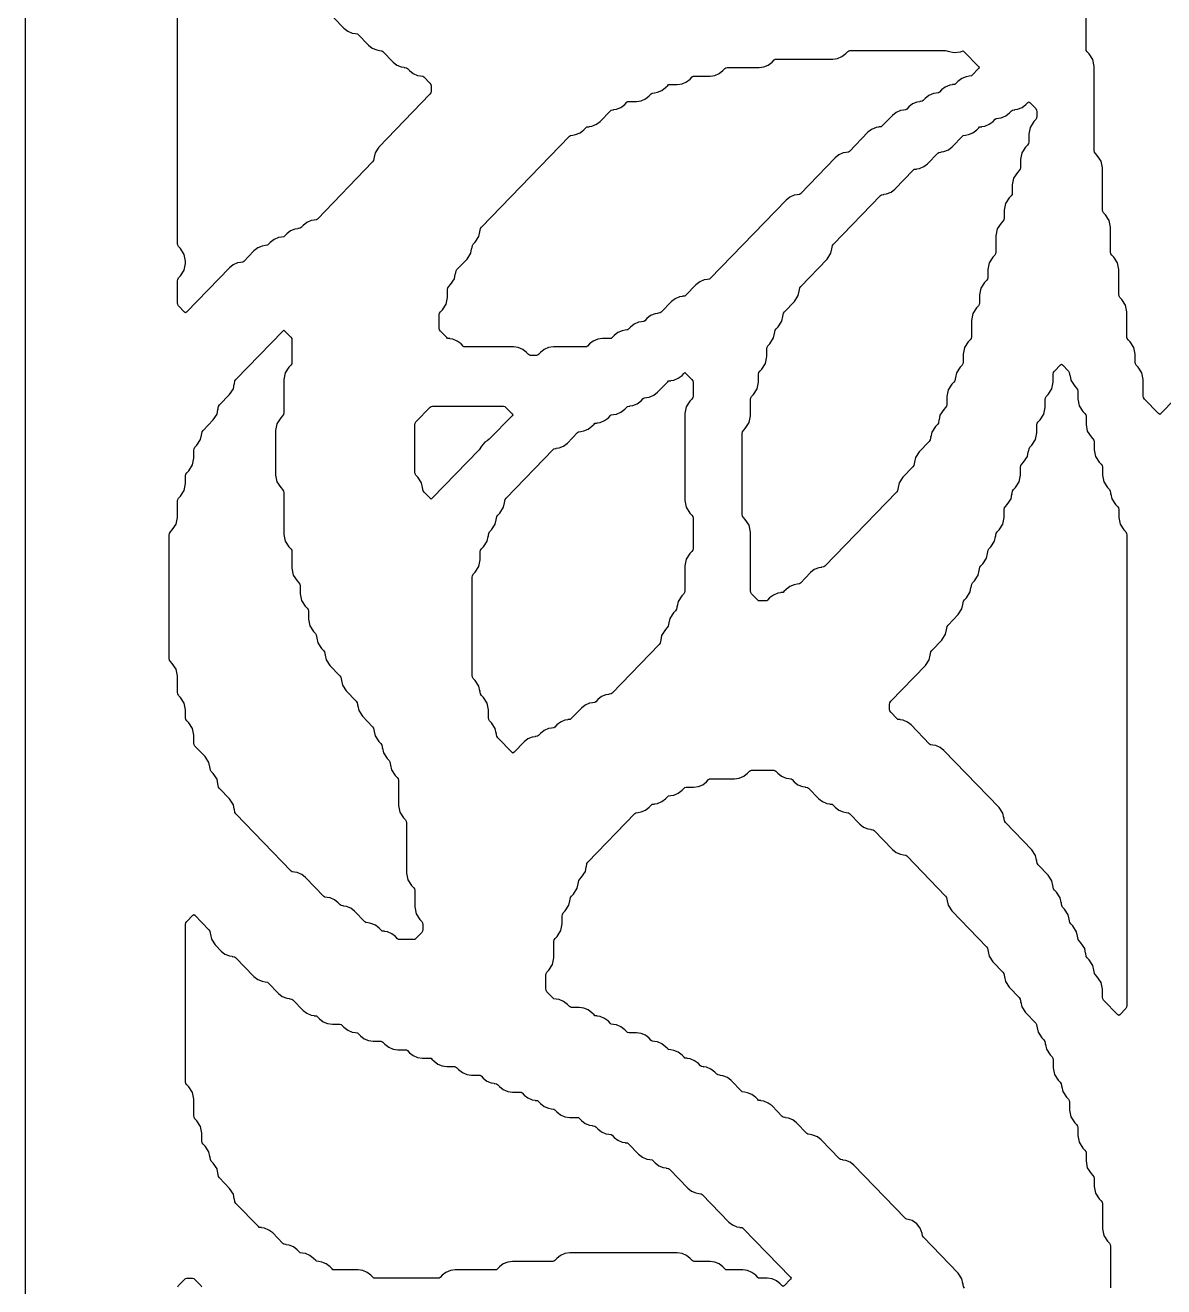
# Model space of a CAD drawing. Header units: millimetres. Extents: x 2 to 65, y 2 to 128.
# Drawn here: x 2 to 33.63, y 32.53 to 67.59 of the extents above; entities that cross this region are included whole.
import ezdxf

# ---------------------------------------------------------------- set-up
doc = ezdxf.new("R2010")
doc.units = ezdxf.units.MM
doc.layers.add('CUT', color=1, linetype='Continuous')

msp = doc.modelspace()

# ---------------------------------------------------------------- linework, layer by layer
at = {"layer": 'CUT'}
for points in [[(44.134, 2), (52.134, 2), (52.134, 5), (65.2679, 5), (65.2679, 125), (52.134, 125), (52.134, 128), (44.134, 128), (44.134, 125), (23.134, 125), (23.134, 128), (15.134, 128), (15.134, 125), (2, 125), (2, 5), (15.134, 5), (15.134, 2), (23.134, 2), (23.134, 5), (44.134, 5)], [(13.539, 59.083), (13.5142, 59.1212), (13.5055, 59.1658), (13.5055, 59.5401), (13.5142, 59.5847), (13.539, 59.6229), (13.5925, 59.6782), (13.6965, 59.8383), (13.733, 60.0257), (13.733, 60.2459), (13.7417, 60.2906), (13.7664, 60.3288), (13.8199, 60.3841), (13.924, 60.5442), (13.9484, 60.6698), (13.9512, 60.6692), (13.9691, 60.7612), (13.9939, 60.7993), (14.2748, 61.0899), (14.3788, 61.25), (14.4033, 61.3757), (14.4061, 61.3751), (14.424, 61.4671), (14.4488, 61.5052), (14.5022, 61.5605), (14.6063, 61.7206), (14.6307, 61.8463), (14.6335, 61.8457), (14.6514, 61.9377), (14.6762, 61.9758), (17.1213, 64.5053), (17.1464, 64.5252), (17.2112, 64.5339), (17.2109, 64.5363), (17.2921, 64.5472), (17.4148, 64.5993), (17.5194, 64.6819), (17.5762, 64.7406), (17.6013, 64.7604), (17.6661, 64.7692), (17.6658, 64.7716), (17.7469, 64.7825), (17.8697, 64.8345), (17.9743, 64.9172), (18.2585, 65.2112), (18.2836, 65.231), (18.3484, 65.2398), (18.3481, 65.2422), (18.4293, 65.2531), (18.552, 65.3051), (18.6566, 65.3878), (18.7134, 65.4465), (18.7385, 65.4663), (18.7701, 65.4706), (18.9794, 65.4706), (19.1116, 65.4884), (19.2343, 65.5404), (19.3389, 65.6231), (19.3957, 65.6818), (19.4208, 65.7016), (19.4856, 65.7103), (19.4853, 65.7127), (19.5665, 65.7237), (19.6892, 65.7757), (19.7938, 65.8584), (19.8506, 65.9171), (19.8757, 65.9369), (19.9073, 65.9412), (20.1166, 65.9412), (20.2488, 65.959), (20.3715, 66.011), (20.4761, 66.0937), (20.5329, 66.1524), (20.558, 66.1722), (20.5896, 66.1765), (21.0264, 66.1765), (21.1585, 66.1942), (21.2813, 66.2463), (21.3859, 66.329), (21.4427, 66.3877), (21.4677, 66.4075), (21.4994, 66.4118), (22.391, 66.4118), (22.5232, 66.4295), (22.6459, 66.4816), (22.7505, 66.5643), (22.8073, 66.623), (22.8324, 66.6428), (22.8641, 66.6471), (24.438, 66.6471), (24.5701, 66.6648), (24.6929, 66.7169), (24.7975, 66.7996), (24.8543, 66.8583), (24.8793, 66.8781), (24.911, 66.8824), (27.5733, 66.8824), (27.6056, 66.878), (27.6354, 66.8654), (27.8106, 66.8261), (27.9884, 66.8512), (28.0605, 66.8752), (28.0896, 66.8534), (28.4898, 66.4394), (28.5094, 66.4118), (28.4898, 66.3841), (28.3124, 66.2005), (28.2873, 66.1807), (28.2225, 66.172), (28.2228, 66.1696), (28.1416, 66.1587), (28.0189, 66.1066), (27.9143, 66.024), (27.8575, 65.9653), (27.8324, 65.9454), (27.7676, 65.9367), (27.7679, 65.9343), (27.6868, 65.9234), (27.564, 65.8713), (27.4594, 65.7887), (27.4026, 65.73), (27.3776, 65.7101), (27.3127, 65.7014), (27.313, 65.699), (27.2319, 65.6881), (27.1091, 65.636), (27.0045, 65.5534), (26.9478, 65.4947), (26.9227, 65.4748), (26.8578, 65.4661), (26.8581, 65.4637), (26.777, 65.4528), (26.6543, 65.4007), (26.5496, 65.3181), (26.4929, 65.2594), (26.4678, 65.2396), (26.4029, 65.2308), (26.4033, 65.2284), (26.3221, 65.2175), (26.1994, 65.1655), (26.0948, 65.0828), (25.8106, 64.7888), (25.7855, 64.769), (25.7206, 64.7602), (25.7209, 64.7578), (25.6398, 64.7469), (25.5171, 64.6949), (25.4124, 64.6122), (24.9008, 64.0829), (24.8757, 64.0631), (24.8109, 64.0544), (24.8112, 64.052), (24.73, 64.041), (24.6073, 63.989), (24.5027, 63.9063), (23.5362, 62.9064), (23.5111, 62.8866), (23.4462, 62.8779), (23.4465, 62.8755), (23.3654, 62.8646), (23.2427, 62.8125), (23.138, 62.7299), (21.0343, 60.5535), (21.0092, 60.5337), (20.9444, 60.5249), (20.9447, 60.5226), (20.8636, 60.5116), (20.7408, 60.4596), (20.6362, 60.3769), (20.352, 60.0829), (20.3269, 60.0631), (20.2621, 60.0544), (20.2624, 60.052), (20.1812, 60.041), (20.0585, 59.989), (19.9539, 59.9063), (19.6697, 59.6123), (19.6446, 59.5925), (19.5797, 59.5838), (19.5801, 59.5814), (19.4989, 59.5705), (19.3762, 59.5184), (19.2716, 59.4357), (19.2148, 59.377), (19.1897, 59.3572), (19.1249, 59.3485), (19.1252, 59.3461), (19.044, 59.3352), (18.9213, 59.2831), (18.8167, 59.2004), (18.7599, 59.1417), (18.7348, 59.1219), (18.67, 59.1132), (18.6703, 59.1108), (18.5892, 59.0999), (18.4664, 59.0478), (18.3618, 58.9651), (18.305, 58.9064), (18.28, 58.8866), (18.2483, 58.8824), (18.039, 58.8824), (17.9068, 58.8646), (17.7841, 58.8125), (17.6795, 58.7299), (17.6227, 58.6711), (17.5976, 58.6513), (17.566, 58.6471), (16.6743, 58.6471), (16.5422, 58.6293), (16.4195, 58.5772), (16.3148, 58.4946), (16.2581, 58.4358), (16.233, 58.416), (16.2013, 58.4118), (16.0408, 58.4118), (16.0092, 58.416), (15.9841, 58.4358), (15.9273, 58.4946), (15.8227, 58.5772), (15.7, 58.6293), (15.5678, 58.6471), (14.2213, 58.6471), (14.1897, 58.6513), (14.1646, 58.6711), (14.1078, 58.7299), (14.0032, 58.8125), (13.8804, 58.8646), (13.7993, 58.8755), (13.7996, 58.8779), (13.7348, 58.8866), (13.7097, 58.9064)], [(22.1817, 51.7889), (22.1569, 51.827), (22.1482, 51.8717), (22.1482, 53.5037), (22.1118, 53.6911), (22.0078, 53.8512), (21.9543, 53.9065), (21.9295, 53.9447), (21.9208, 53.9894), (21.9208, 56.2459), (21.9295, 56.2906), (21.9543, 56.3288), (22.0078, 56.3841), (22.1118, 56.5442), (22.1482, 56.7316), (22.1482, 57.1871), (22.1569, 57.2318), (22.1817, 57.2699), (22.2352, 57.3252), (22.3392, 57.4853), (22.3757, 57.6727), (22.3757, 57.893), (22.3844, 57.9377), (22.4092, 57.9758), (22.4626, 58.0311), (22.5667, 58.1912), (22.6031, 58.3786), (22.6031, 58.5989), (22.6118, 58.6435), (22.6366, 58.6817), (22.6901, 58.737), (22.7941, 58.8971), (22.8186, 59.0227), (22.8214, 59.0222), (22.8393, 59.1141), (22.8641, 59.1523), (22.9175, 59.2076), (23.0216, 59.3677), (23.046, 59.4933), (23.0488, 59.4928), (23.0667, 59.5847), (23.0915, 59.6229), (23.3724, 59.9135), (23.4764, 60.0736), (23.5009, 60.1992), (23.5037, 60.1987), (23.5216, 60.2906), (23.5464, 60.3288), (24.2822, 61.0899), (24.3862, 61.25), (24.4106, 61.3757), (24.4135, 61.3751), (24.4313, 61.4671), (24.4561, 61.5052), (25.764, 62.8583), (25.7891, 62.8781), (25.854, 62.8868), (25.8536, 62.8892), (25.9348, 62.9001), (26.0575, 62.9522), (26.1621, 63.0349), (26.6738, 63.5642), (26.6989, 63.584), (26.7637, 63.5927), (26.7634, 63.5951), (26.8445, 63.606), (26.9673, 63.6581), (27.0719, 63.7407), (27.3561, 64.0347), (27.3812, 64.0546), (27.446, 64.0633), (27.4457, 64.0657), (27.5269, 64.0766), (27.6496, 64.1287), (27.7542, 64.2113), (28.0384, 64.5053), (28.0635, 64.5252), (28.1284, 64.5339), (28.128, 64.5363), (28.2092, 64.5472), (28.3319, 64.5993), (28.4365, 64.6819), (28.4933, 64.7406), (28.5184, 64.7604), (28.5832, 64.7692), (28.5829, 64.7716), (28.6641, 64.7825), (28.7868, 64.8345), (28.8914, 64.9172), (28.9482, 64.9759), (28.9733, 64.9957), (29.0381, 65.0045), (29.0378, 65.0069), (29.1189, 65.0178), (29.2417, 65.0698), (29.3463, 65.1525), (29.4031, 65.2112), (29.4281, 65.231), (29.493, 65.2398), (29.4927, 65.2422), (29.5738, 65.2531), (29.6966, 65.3051), (29.8012, 65.3878), (29.8533, 65.4417), (29.8812, 65.4626), (29.9092, 65.4417), (30.0752, 65.2699), (30.1, 65.2318), (30.1087, 65.1871), (30.1087, 65.0482), (30.1, 65.0035), (30.0752, 64.9654), (30.0217, 64.9101), (29.9177, 64.75), (29.8812, 64.5626), (29.8812, 64.3423), (29.8725, 64.2976), (29.8477, 64.2595), (29.7943, 64.2042), (29.6902, 64.0441), (29.6538, 63.8567), (29.6538, 63.6364), (29.6451, 63.5917), (29.6203, 63.5536), (29.5668, 63.4983), (29.4628, 63.3382), (29.4263, 63.1508), (29.4263, 62.9305), (29.4176, 62.8859), (29.3929, 62.8477), (29.3394, 62.7924), (29.2353, 62.6323), (29.1989, 62.4449), (29.1989, 62.2246), (29.1902, 62.18), (29.1654, 62.1418), (29.1119, 62.0865), (29.0079, 61.9264), (28.9715, 61.739), (28.9715, 61.2835), (28.9628, 61.2388), (28.938, 61.2007), (28.8845, 61.1453), (28.7805, 60.9853), (28.744, 60.7978), (28.744, 60.5776), (28.7353, 60.5329), (28.7105, 60.4948), (28.6571, 60.4395), (28.553, 60.2794), (28.5166, 60.092), (28.5166, 59.8717), (28.5079, 59.827), (28.4831, 59.7889), (28.4296, 59.7336), (28.3256, 59.5735), (28.2891, 59.3861), (28.2891, 58.9305), (28.2804, 58.8859), (28.2556, 58.8477), (28.2022, 58.7924), (28.0981, 58.6323), (28.0617, 58.4449), (28.0617, 58.2246), (28.053, 58.18), (28.0282, 58.1418), (27.9747, 58.0865), (27.8707, 57.9264), (27.8463, 57.8008), (27.8434, 57.8013), (27.8256, 57.7094), (27.8008, 57.6712), (27.7473, 57.6159), (27.6433, 57.4558), (27.6068, 57.2684), (27.6068, 57.0482), (27.5981, 57.0035), (27.5733, 56.9654), (27.5199, 56.9101), (27.4158, 56.75), (27.3914, 56.6243), (27.3886, 56.6249), (27.3707, 56.5329), (27.3459, 56.4948), (27.2924, 56.4395), (27.1884, 56.2794), (27.1639, 56.1537), (27.1611, 56.1543), (27.1432, 56.0623), (27.1184, 56.0242), (26.8375, 55.7336), (26.7335, 55.5735), (26.7091, 55.4479), (26.7062, 55.4484), (26.6884, 55.3565), (26.6636, 55.3183), (26.3827, 55.0277), (26.2786, 54.8676), (26.2542, 54.742), (26.2514, 54.7425), (26.2335, 54.6506), (26.2087, 54.6124), (24.2185, 52.5535), (24.1934, 52.5337), (24.1285, 52.5249), (24.1289, 52.5226), (24.0477, 52.5116), (23.925, 52.4596), (23.8204, 52.3769), (23.5362, 52.0829), (23.5111, 52.0631), (23.4462, 52.0544), (23.4465, 52.052), (23.3654, 52.041), (23.2427, 51.989), (23.138, 51.9063), (23.0813, 51.8476), (23.0562, 51.8278), (22.9913, 51.8191), (22.9917, 51.8167), (22.9105, 51.8058), (22.7878, 51.7537), (22.6832, 51.671), (22.6264, 51.6123), (22.6013, 51.5925), (22.5696, 51.5882), (22.4092, 51.5882), (22.3775, 51.5925), (22.3524, 51.6123)], [(6.9184, 56.2906), (6.9432, 56.3288), (7.2241, 56.6194), (7.3282, 56.7794), (7.3526, 56.9051), (7.3554, 56.9045), (7.3733, 56.9965), (7.3981, 57.0346), (7.679, 57.3252), (7.7831, 57.4853), (7.8075, 57.611), (7.8103, 57.6104), (7.8282, 57.7024), (7.853, 57.7405), (9.1562, 59.0887), (9.1842, 59.1096), (9.2121, 59.0887), (9.3781, 58.917), (9.4029, 58.8788), (9.4116, 58.8342), (9.4116, 58.2246), (9.4029, 58.18), (9.3781, 58.1418), (9.3247, 58.0865), (9.2206, 57.9264), (9.1842, 57.739), (9.1842, 56.8129), (9.1755, 56.7682), (9.1507, 56.7301), (9.0972, 56.6748), (8.9932, 56.5147), (8.9567, 56.3273), (8.9567, 55.0845), (8.9932, 54.8971), (9.0972, 54.737), (9.1507, 54.6817), (9.1755, 54.6435), (9.1842, 54.5989), (9.1842, 53.4374), (9.2206, 53.25), (9.3247, 53.0899), (9.3781, 53.0346), (9.4029, 52.9965), (9.4116, 52.9518), (9.4116, 52.4963), (9.4481, 52.3089), (9.5521, 52.1488), (9.6056, 52.0935), (9.6304, 52.0553), (9.639, 52.0106), (9.639, 51.7904), (9.6755, 51.603), (9.7795, 51.4429), (9.833, 51.3876), (9.8578, 51.3494), (9.8665, 51.3048), (9.8665, 51.0845), (9.9029, 50.8971), (10.007, 50.737), (10.0604, 50.6817), (10.0852, 50.6435), (10.1031, 50.5516), (10.1059, 50.5521), (10.1304, 50.4265), (10.2344, 50.2664), (10.2879, 50.2111), (10.3127, 50.173), (10.3306, 50.081), (10.3334, 50.0816), (10.3578, 49.9559), (10.4619, 49.7958), (10.7428, 49.5052), (10.7676, 49.4671), (10.7854, 49.3751), (10.7883, 49.3757), (10.8127, 49.25), (10.9167, 49.0899), (11.1976, 48.7993), (11.2224, 48.7612), (11.2403, 48.6692), (11.2431, 48.6698), (11.2676, 48.5442), (11.3716, 48.3841), (11.6525, 48.0935), (11.6773, 48.0553), (11.6952, 47.9634), (11.698, 47.9639), (11.7225, 47.8383), (11.8265, 47.6782), (11.88, 47.6229), (11.9048, 47.5847), (11.9226, 47.4928), (11.9255, 47.4933), (11.9499, 47.3677), (12.0539, 47.2076), (12.1074, 47.1523), (12.1322, 47.1141), (12.1501, 47.0222), (12.1529, 47.0227), (12.1773, 46.8971), (12.2814, 46.737), (12.3348, 46.6817), (12.3596, 46.6435), (12.3683, 46.5989), (12.3683, 45.908), (12.4048, 45.7206), (12.5088, 45.5605), (12.5623, 45.5052), (12.5871, 45.4671), (12.5958, 45.4224), (12.5958, 44.0257), (12.6322, 43.8383), (12.7363, 43.6782), (12.7897, 43.6229), (12.8145, 43.5847), (12.8232, 43.5401), (12.8232, 43.0845), (12.8597, 42.8971), (12.9637, 42.737), (13.0172, 42.6817), (13.042, 42.6435), (13.0506, 42.5989), (13.0506, 42.4599), (13.042, 42.4153), (13.0172, 42.3771), (12.8465, 42.2005), (12.8214, 42.1807), (12.7897, 42.1765), (12.4018, 42.1765), (12.3701, 42.1807), (12.3451, 42.2005), (12.2883, 42.2593), (12.1837, 42.3419), (12.0609, 42.394), (11.9798, 42.4049), (11.9801, 42.4073), (11.9153, 42.416), (11.8902, 42.4358), (11.8334, 42.4946), (11.7288, 42.5772), (11.606, 42.6293), (11.5249, 42.6402), (11.5252, 42.6426), (11.4604, 42.6513), (11.4353, 42.6711), (11.1511, 42.9651), (11.0465, 43.0478), (10.9237, 43.0999), (10.8426, 43.1108), (10.8429, 43.1132), (10.7781, 43.1219), (10.753, 43.1417), (10.6962, 43.2004), (10.5916, 43.2831), (10.4688, 43.3352), (10.3877, 43.3461), (10.388, 43.3485), (10.3232, 43.3572), (10.2981, 43.377), (9.7864, 43.9063), (9.6818, 43.989), (9.5591, 44.041), (9.4779, 44.052), (9.4783, 44.0544), (9.4134, 44.0631), (9.3883, 44.0829), (7.853, 45.6712), (7.8282, 45.7094), (7.8103, 45.8013), (7.8075, 45.8008), (7.7831, 45.9264), (7.679, 46.0865), (7.3981, 46.3771), (7.3733, 46.4153), (7.3554, 46.5072), (7.3526, 46.5067), (7.3282, 46.6323), (7.2241, 46.7924), (7.1707, 46.8477), (7.1459, 46.8859), (7.128, 46.9778), (7.1252, 46.9773), (7.1007, 47.1029), (6.9967, 47.263), (6.7158, 47.5536), (6.691, 47.5917), (6.6823, 47.6364), (6.6823, 47.8567), (6.6459, 48.0441), (6.5418, 48.2042), (6.4884, 48.2595), (6.4636, 48.2976), (6.4549, 48.3423), (6.4549, 48.5626), (6.4184, 48.75), (6.3144, 48.9101), (6.2609, 48.9654), (6.2361, 49.0035), (6.2274, 49.0482), (6.2274, 49.5037), (6.191, 49.6911), (6.0869, 49.8512), (6.0335, 49.9065), (6.0087, 49.9447), (6, 49.9894), (6, 53.4224), (6.0087, 53.4671), (6.0335, 53.5052), (6.0869, 53.5605), (6.191, 53.7206), (6.2274, 53.908), (6.2274, 54.3636), (6.2361, 54.4083), (6.2609, 54.4464), (6.3144, 54.5017), (6.4184, 54.6618), (6.4549, 54.8492), (6.4549, 55.0695), (6.4636, 55.1141), (6.4884, 55.1523), (6.5418, 55.2076), (6.6459, 55.3677), (6.6823, 55.5551), (6.6823, 55.7754), (6.691, 55.82), (6.7158, 55.8582), (6.7693, 55.9135), (6.8733, 56.0736), (6.8977, 56.1992), (6.9006, 56.1987)], [(14.5022, 49.3806), (14.4488, 49.436), (14.424, 49.4741), (14.4153, 49.5188), (14.4153, 52.2459), (14.424, 52.2906), (14.4488, 52.3288), (14.5022, 52.3841), (14.6063, 52.5442), (14.6427, 52.7316), (14.6427, 52.9518), (14.6514, 52.9965), (14.6762, 53.0346), (14.7297, 53.0899), (14.8337, 53.25), (14.8581, 53.3757), (14.861, 53.3751), (14.8789, 53.4671), (14.9036, 53.5052), (14.9571, 53.5605), (15.0612, 53.7206), (15.0856, 53.8463), (15.0884, 53.8457), (15.1063, 53.9377), (15.1311, 53.9758), (15.1845, 54.0311), (15.2886, 54.1912), (15.313, 54.3168), (15.3158, 54.3163), (15.3337, 54.4083), (15.3585, 54.4464), (16.6664, 55.7995), (16.6915, 55.8193), (16.7564, 55.828), (16.756, 55.8304), (16.8372, 55.8413), (16.9599, 55.8934), (17.0645, 55.976), (17.3487, 56.27), (17.3738, 56.2899), (17.4387, 56.2986), (17.4383, 56.301), (17.5195, 56.3119), (17.6422, 56.364), (17.7469, 56.4466), (17.8036, 56.5053), (17.8287, 56.5252), (17.8936, 56.5339), (17.8932, 56.5363), (17.9744, 56.5472), (18.0971, 56.5993), (18.2017, 56.6819), (18.2585, 56.7406), (18.2836, 56.7604), (18.3484, 56.7692), (18.3481, 56.7716), (18.4293, 56.7825), (18.552, 56.8345), (18.6566, 56.9172), (18.7134, 56.9759), (18.7385, 56.9957), (18.8033, 57.0045), (18.803, 57.0069), (18.8841, 57.0178), (19.0069, 57.0698), (19.1115, 57.1525), (19.1683, 57.2112), (19.1933, 57.231), (19.2582, 57.2398), (19.2579, 57.2422), (19.339, 57.2531), (19.4618, 57.3051), (19.5664, 57.3878), (19.8506, 57.6818), (19.8757, 57.7016), (19.9405, 57.7103), (19.9402, 57.7127), (20.0213, 57.7237), (20.1441, 57.7757), (20.2487, 57.8584), (20.3008, 57.9123), (20.3287, 57.9332), (20.3567, 57.9123), (20.5227, 57.7405), (20.5475, 57.7024), (20.5562, 57.6577), (20.5562, 57.2835), (20.5475, 57.2388), (20.5227, 57.2007), (20.4692, 57.1453), (20.3652, 56.9853), (20.3287, 56.7978), (20.3287, 54.3786), (20.3652, 54.1912), (20.4692, 54.0311), (20.5227, 53.9758), (20.5475, 53.9377), (20.5562, 53.893), (20.5562, 53.0482), (20.5475, 53.0035), (20.5227, 52.9654), (20.4692, 52.9101), (20.3652, 52.75), (20.3287, 52.5626), (20.3287, 51.8717), (20.32, 51.827), (20.2952, 51.7889), (20.2418, 51.7336), (20.1377, 51.5735), (20.1133, 51.4479), (20.1105, 51.4484), (20.0926, 51.3565), (20.0678, 51.3183), (20.0143, 51.263), (19.9103, 51.1029), (19.8859, 50.9773), (19.883, 50.9778), (19.8652, 50.8859), (19.8404, 50.8477), (19.7869, 50.7924), (19.6829, 50.6323), (19.6584, 50.5067), (19.6556, 50.5072), (19.6377, 50.4153), (19.6129, 50.3771), (18.305, 49.0241), (18.28, 49.0043), (18.2151, 48.9955), (18.2154, 48.9931), (18.1343, 48.9822), (18.0115, 48.9302), (17.9069, 48.8475), (17.8502, 48.7888), (17.8251, 48.769), (17.7602, 48.7602), (17.7605, 48.7578), (17.6794, 48.7469), (17.5567, 48.6949), (17.452, 48.6122), (17.1678, 48.3182), (17.1428, 48.2984), (17.0779, 48.2897), (17.0782, 48.2873), (16.9971, 48.2763), (16.8743, 48.2243), (16.7697, 48.1416), (16.713, 48.0829), (16.6879, 48.0631), (16.623, 48.0544), (16.6233, 48.052), (16.5422, 48.041), (16.4195, 47.989), (16.3148, 47.9063), (16.2581, 47.8476), (16.233, 47.8278), (16.1681, 47.8191), (16.1685, 47.8167), (16.0873, 47.8058), (15.9646, 47.7537), (15.86, 47.671), (15.5804, 47.3818), (15.5525, 47.361), (15.5245, 47.3818), (15.1311, 47.7889), (15.1063, 47.827), (15.0884, 47.919), (15.0856, 47.9184), (15.0612, 48.0441), (14.9571, 48.2042), (14.9036, 48.2595), (14.8789, 48.2976), (14.8702, 48.3423), (14.8702, 48.5626), (14.8337, 48.75), (14.7297, 48.9101), (14.6762, 48.9654), (14.6514, 49.0035), (14.6335, 49.0955), (14.6307, 49.0949), (14.6063, 49.2206)], [(26.0482, 48.4948), (26.0234, 48.5329), (26.0147, 48.5776), (26.0147, 48.7165), (26.0234, 48.7612), (26.0482, 48.7993), (27.0114, 49.7958), (27.1155, 49.9559), (27.1399, 50.0816), (27.1427, 50.081), (27.1606, 50.173), (27.1854, 50.2111), (27.4663, 50.5017), (27.5704, 50.6618), (27.5948, 50.7874), (27.5976, 50.7869), (27.6155, 50.8788), (27.6403, 50.917), (27.9212, 51.2076), (28.0252, 51.3677), (28.0497, 51.4933), (28.0525, 51.4928), (28.0704, 51.5847), (28.0952, 51.6229), (28.1486, 51.6782), (28.2527, 51.8383), (28.2771, 51.9639), (28.2799, 51.9634), (28.2978, 52.0553), (28.3226, 52.0935), (28.3761, 52.1488), (28.4801, 52.3089), (28.5046, 52.4345), (28.5074, 52.4339), (28.5253, 52.5259), (28.5501, 52.564), (28.6035, 52.6194), (28.7076, 52.7794), (28.732, 52.9051), (28.7348, 52.9045), (28.7527, 52.9965), (28.7775, 53.0346), (28.831, 53.0899), (28.935, 53.25), (28.9594, 53.3757), (28.9623, 53.3751), (28.9801, 53.4671), (29.0049, 53.5052), (29.0584, 53.5605), (29.1624, 53.7206), (29.1989, 53.908), (29.1989, 54.1283), (29.2076, 54.173), (29.2324, 54.2111), (29.2858, 54.2664), (29.3899, 54.4265), (29.4143, 54.5521), (29.4171, 54.5516), (29.435, 54.6435), (29.4598, 54.6817), (29.5133, 54.737), (29.6173, 54.8971), (29.6538, 55.0845), (29.6538, 55.3048), (29.6625, 55.3494), (29.6873, 55.3876), (29.7407, 55.4429), (29.8448, 55.603), (29.8692, 55.7286), (29.872, 55.7281), (29.8899, 55.82), (29.9147, 55.8582), (29.9682, 55.9135), (30.0722, 56.0736), (30.1087, 56.261), (30.1087, 56.4812), (30.1173, 56.5259), (30.1421, 56.564), (30.1956, 56.6194), (30.2996, 56.7794), (30.3361, 56.9669), (30.3361, 57.1871), (30.3448, 57.2318), (30.3696, 57.2699), (30.423, 57.3252), (30.5271, 57.4853), (30.5635, 57.6727), (30.5635, 57.893), (30.5722, 57.9377), (30.597, 57.9758), (30.763, 58.1476), (30.791, 58.1685), (30.8189, 58.1476), (30.9849, 57.9758), (31.0097, 57.9377), (31.0276, 57.8457), (31.0304, 57.8463), (31.0549, 57.7206), (31.1589, 57.5605), (31.2124, 57.5052), (31.2372, 57.4671), (31.2459, 57.4224), (31.2459, 57.2022), (31.2823, 57.0147), (31.3864, 56.8547), (31.4398, 56.7993), (31.4646, 56.7612), (31.4733, 56.7165), (31.4733, 56.4963), (31.5097, 56.3089), (31.6138, 56.1488), (31.6673, 56.0935), (31.692, 56.0553), (31.7007, 56.0106), (31.7007, 55.7904), (31.7372, 55.603), (31.8412, 55.4429), (31.8947, 55.3876), (31.9195, 55.3494), (31.9282, 55.3048), (31.9282, 55.0845), (31.9646, 54.8971), (32.0687, 54.737), (32.1221, 54.6817), (32.1469, 54.6435), (32.1648, 54.5516), (32.1676, 54.5521), (32.1921, 54.4265), (32.2961, 54.2664), (32.3496, 54.2111), (32.3744, 54.173), (32.3831, 54.1283), (32.3831, 53.908), (32.4195, 53.7206), (32.5236, 53.5605), (32.577, 53.5052), (32.6018, 53.4671), (32.6105, 53.4224), (32.6105, 40.3423), (32.6018, 40.2976), (32.577, 40.2595), (32.411, 40.0877), (32.3831, 40.0668), (32.3551, 40.0877), (31.9617, 40.4948), (31.9369, 40.5329), (31.9282, 40.5776), (31.9282, 40.7978), (31.8917, 40.9853), (31.7877, 41.1453), (31.7342, 41.2007), (31.7094, 41.2388), (31.6915, 41.3308), (31.6887, 41.3302), (31.6643, 41.4558), (31.5602, 41.6159), (31.5068, 41.6712), (31.482, 41.7094), (31.4641, 41.8013), (31.4613, 41.8008), (31.4368, 41.9264), (31.3328, 42.0865), (31.2793, 42.1418), (31.2545, 42.18), (31.2367, 42.2719), (31.2338, 42.2714), (31.2094, 42.397), (31.1054, 42.5571), (31.0519, 42.6124), (31.0271, 42.6506), (31.0092, 42.7425), (31.0064, 42.742), (30.982, 42.8676), (30.8779, 43.0277), (30.8245, 43.083), (30.7997, 43.1212), (30.7818, 43.2131), (30.779, 43.2126), (30.7545, 43.3382), (30.6505, 43.4983), (30.597, 43.5536), (30.5722, 43.5917), (30.5543, 43.6837), (30.5515, 43.6832), (30.5271, 43.8088), (30.423, 43.9689), (30.1421, 44.2595), (30.1173, 44.2976), (30.0995, 44.3896), (30.0966, 44.389), (30.0722, 44.5147), (29.9682, 44.6748), (29.2324, 45.436), (29.2076, 45.4741), (29.1897, 45.5661), (29.1869, 45.5655), (29.1624, 45.6911), (29.0584, 45.8512), (27.5268, 47.4357), (27.4222, 47.5184), (27.2994, 47.5705), (27.2183, 47.5814), (27.2186, 47.5838), (27.1537, 47.5925), (27.1287, 47.6123), (26.617, 48.1416), (26.5124, 48.2243), (26.3897, 48.2763), (26.3085, 48.2873), (26.3088, 48.2897), (26.244, 48.2984), (26.2189, 48.3182)], [(12.9101, 55.0277), (12.8567, 55.083), (12.8319, 55.1212), (12.8232, 55.1658), (12.8232, 56.4812), (12.8319, 56.5259), (12.8567, 56.564), (13.2548, 56.9759), (13.2799, 56.9957), (13.3116, 57), (15.2916, 57), (15.3232, 56.9957), (15.3483, 56.9759), (15.5257, 56.7924), (15.5453, 56.7647), (15.5257, 56.737), (14.8934, 56.0829), (14.8368, 56.0382), (14.7712, 55.998), (14.6732, 55.8873), (14.6092, 55.7889), (13.306, 54.4407), (13.2781, 54.4198), (13.2501, 54.4407), (13.0841, 54.6124), (13.0593, 54.6506), (13.0414, 54.7425), (13.0386, 54.742), (13.0142, 54.8676)], [(7.1037, 42.4464), (7.1285, 42.4083), (7.1464, 42.3163), (7.1492, 42.3168), (7.1737, 42.1912), (7.2777, 42.0311), (7.4447, 41.8584), (7.5493, 41.7757), (7.672, 41.7237), (7.7532, 41.7127), (7.7529, 41.7103), (7.8177, 41.7016), (7.8428, 41.6818), (8.3544, 41.1525), (8.4591, 41.0698), (8.5818, 41.0178), (8.6629, 41.0069), (8.6626, 41.0045), (8.7275, 40.9957), (8.7526, 40.9759), (9.0368, 40.6819), (9.1414, 40.5993), (9.2641, 40.5472), (9.3453, 40.5363), (9.3449, 40.5339), (9.4098, 40.5252), (9.4349, 40.5053), (9.7191, 40.2113), (9.8237, 40.1287), (9.9464, 40.0766), (10.0276, 40.0657), (10.0273, 40.0633), (10.0921, 40.0546), (10.1172, 40.0347), (10.174, 39.976), (10.2786, 39.8934), (10.4013, 39.8413), (10.5335, 39.8235), (10.7428, 39.8235), (10.7744, 39.8193), (10.7995, 39.7995), (10.8563, 39.7407), (10.9609, 39.6581), (11.0836, 39.606), (11.1648, 39.5951), (11.1645, 39.5927), (11.2293, 39.584), (11.2544, 39.5642), (11.3112, 39.5054), (11.4158, 39.4228), (11.5385, 39.3707), (11.6707, 39.3529), (11.88, 39.3529), (11.9116, 39.3487), (11.9367, 39.3289), (11.9935, 39.2701), (12.0981, 39.1875), (12.2208, 39.1354), (12.353, 39.1176), (12.5623, 39.1176), (12.594, 39.1134), (12.619, 39.0936), (12.6758, 39.0349), (12.7804, 38.9522), (12.9032, 38.9001), (13.0353, 38.8824), (13.2446, 38.8824), (13.2763, 38.8781), (13.3014, 38.8583), (13.3581, 38.7996), (13.4627, 38.7169), (13.5855, 38.6648), (13.7176, 38.6471), (13.9269, 38.6471), (13.9586, 38.6428), (13.9837, 38.623), (14.0404, 38.5643), (14.1451, 38.4816), (14.2678, 38.4295), (14.3999, 38.4118), (14.6092, 38.4118), (14.6409, 38.4075), (14.666, 38.3877), (14.7228, 38.329), (14.8274, 38.2463), (14.9501, 38.1942), (15.0313, 38.1833), (15.0309, 38.1809), (15.0958, 38.1722), (15.1209, 38.1524), (15.1776, 38.0937), (15.2823, 38.011), (15.405, 37.959), (15.5371, 37.9412), (15.7464, 37.9412), (15.7781, 37.9369), (15.8032, 37.9171), (15.86, 37.8584), (15.9646, 37.7757), (16.0873, 37.7237), (16.1685, 37.7127), (16.1681, 37.7103), (16.233, 37.7016), (16.2581, 37.6818), (16.3148, 37.6231), (16.4195, 37.5404), (16.5422, 37.4884), (16.6233, 37.4774), (16.623, 37.4751), (16.6879, 37.4663), (16.713, 37.4465), (16.7697, 37.3878), (16.8743, 37.3051), (16.9971, 37.2531), (17.1292, 37.2353), (17.3385, 37.2353), (17.3702, 37.231), (17.3953, 37.2112), (17.452, 37.1525), (17.5567, 37.0698), (17.6794, 37.0178), (17.7605, 37.0069), (17.7602, 37.0045), (17.8251, 36.9957), (17.8502, 36.9759), (17.9069, 36.9172), (18.0115, 36.8345), (18.1343, 36.7825), (18.2154, 36.7716), (18.2151, 36.7692), (18.28, 36.7604), (18.305, 36.7406), (18.3618, 36.6819), (18.4664, 36.5993), (18.5892, 36.5472), (18.6703, 36.5363), (18.67, 36.5339), (18.7348, 36.5252), (18.7599, 36.5053), (19.0441, 36.2113), (19.1487, 36.1287), (19.2715, 36.0766), (19.3526, 36.0657), (19.3523, 36.0633), (19.4172, 36.0546), (19.4422, 36.0347), (19.499, 35.976), (19.6036, 35.8934), (19.7264, 35.8413), (19.8075, 35.8304), (19.8072, 35.828), (19.872, 35.8193), (19.8971, 35.7995), (20.4088, 35.2701), (20.5134, 35.1875), (20.6361, 35.1354), (20.7173, 35.1245), (20.7169, 35.1221), (20.7818, 35.1134), (20.8069, 35.0936), (21.546, 34.329), (21.6506, 34.2463), (21.7733, 34.1942), (21.8545, 34.1833), (21.8541, 34.1809), (21.919, 34.1722), (21.9441, 34.1524), (23.2587, 32.7924), (23.2782, 32.7647), (23.2587, 32.737), (23.086, 32.5583), (23.058, 32.5374), (23.0301, 32.5583), (22.978, 32.6122), (22.8734, 32.6949), (22.7506, 32.7469), (22.6185, 32.7647), (22.4092, 32.7647), (22.3775, 32.769), (22.3524, 32.7888), (22.2957, 32.8475), (22.191, 32.9302), (22.0683, 32.9822), (21.9362, 33), (21.4994, 33), (21.4677, 33.0043), (21.4427, 33.0241), (21.3859, 33.0828), (21.2813, 33.1655), (21.1585, 33.2175), (21.0264, 33.2353), (20.5896, 33.2353), (20.558, 33.2396), (20.5329, 33.2594), (20.4761, 33.3181), (20.3715, 33.4007), (20.2488, 33.4528), (20.1166, 33.4706), (17.1292, 33.4706), (16.9971, 33.4528), (16.8743, 33.4007), (16.7697, 33.3181), (16.713, 33.2594), (16.6879, 33.2396), (16.6562, 33.2353), (15.5371, 33.2353), (15.405, 33.2175), (15.2823, 33.1655), (15.1776, 33.0828), (15.1209, 33.0241), (15.0958, 33.0043), (15.0641, 33), (13.9451, 33), (13.8129, 32.9822), (13.6902, 32.9302), (13.5856, 32.8475), (13.5288, 32.7888), (13.5037, 32.769), (13.472, 32.7647), (11.7195, 32.7647), (11.6878, 32.769), (11.6627, 32.7888), (11.606, 32.8475), (11.5014, 32.9302), (11.3786, 32.9822), (11.2465, 33), (10.5823, 33), (10.5506, 33.0043), (10.5255, 33.0241), (10.4688, 33.0828), (10.3642, 33.1655), (10.2414, 33.2175), (10.1603, 33.2284), (10.1606, 33.2308), (10.0957, 33.2396), (10.0707, 33.2594), (10.0139, 33.3181), (9.9093, 33.4007), (9.7865, 33.4528), (9.7054, 33.4637), (9.7057, 33.4661), (9.6408, 33.4748), (9.6158, 33.4947), (9.559, 33.5534), (9.4544, 33.636), (9.3316, 33.6881), (9.2505, 33.699), (9.2508, 33.7014), (9.186, 33.7101), (9.1609, 33.73), (8.8767, 34.024), (8.7721, 34.1066), (8.6493, 34.1587), (8.5682, 34.1696), (8.5685, 34.172), (8.5036, 34.1807), (8.4786, 34.2005), (7.853, 34.8477), (7.8282, 34.8859), (7.8103, 34.9778), (7.8075, 34.9773), (7.7831, 35.1029), (7.679, 35.263), (7.3981, 35.5536), (7.3733, 35.5917), (7.3554, 35.6837), (7.3526, 35.6832), (7.3282, 35.8088), (7.2241, 35.9689), (7.1707, 36.0242), (7.1459, 36.0623), (7.128, 36.1543), (7.1252, 36.1537), (7.1007, 36.2794), (6.9967, 36.4395), (6.9432, 36.4948), (6.9184, 36.5329), (6.9098, 36.5776), (6.9098, 36.7978), (6.8733, 36.9853), (6.7693, 37.1453), (6.7158, 37.2007), (6.691, 37.2388), (6.6823, 37.2835), (6.6823, 37.739), (6.6459, 37.9264), (6.5418, 38.0865), (6.4884, 38.1418), (6.4636, 38.18), (6.4549, 38.2246), (6.4549, 42.5989), (6.4636, 42.6435), (6.4884, 42.6817), (6.6544, 42.8534), (6.6823, 42.8743), (6.7103, 42.8534)]]:
    msp.add_lwpolyline(points, close=True, dxfattribs=at)
for points in [[(33.9417, 57.2007), (33.5482, 56.7936), (33.5203, 56.7727), (33.4923, 56.7936), (33.0989, 57.2007), (33.0741, 57.2388), (33.0654, 57.2835), (33.0654, 57.739), (33.0289, 57.9264), (32.9249, 58.0865), (32.8714, 58.1418), (32.8466, 58.18), (32.8379, 58.2246), (32.8379, 58.4449), (32.8015, 58.6323), (32.6974, 58.7924), (32.644, 58.8477), (32.6192, 58.8859), (32.6105, 58.9305), (32.6105, 59.6214), (32.574, 59.8088), (32.47, 59.9689), (32.4165, 60.0242), (32.3917, 60.0623), (32.3831, 60.107), (32.3831, 60.7978), (32.3466, 60.9853), (32.2426, 61.1453), (32.1891, 61.2007), (32.1643, 61.2388), (32.1556, 61.2835), (32.1556, 61.9743), (32.1192, 62.1617), (32.0151, 62.3218), (31.9617, 62.3771), (31.9369, 62.4153), (31.9282, 62.4599), (31.9282, 63.6214), (31.8917, 63.8088), (31.7877, 63.9689), (31.7342, 64.0242), (31.7094, 64.0623), (31.7007, 64.107), (31.7007, 66.4449), (31.6643, 66.6323), (31.5602, 66.7924), (31.5068, 66.8477), (31.482, 66.8859), (31.4733, 66.9305), (31.4733, 69.893)], [(10.007, 68.3841), (10.8563, 67.5054), (10.9609, 67.4228), (11.0836, 67.3707), (11.1648, 67.3598), (11.1645, 67.3574), (11.2293, 67.3487), (11.2544, 67.3289), (11.5386, 67.0349), (11.6432, 66.9522), (11.766, 66.9001), (11.8471, 66.8892), (11.8468, 66.8868), (11.9116, 66.8781), (11.9367, 66.8583), (12.2209, 66.5643), (12.3255, 66.4816), (12.4483, 66.4295), (12.5294, 66.4186), (12.5291, 66.4162), (12.594, 66.4075), (12.619, 66.3877), (12.6758, 66.329), (12.7804, 66.2463), (12.9032, 66.1942), (12.9843, 66.1833), (12.984, 66.1809), (13.0488, 66.1722), (13.0739, 66.1524), (13.2446, 65.9758), (13.2694, 65.9377), (13.2781, 65.893), (13.2781, 65.7541), (13.2694, 65.7094), (13.2446, 65.6712), (11.8265, 64.2042), (11.7225, 64.0441), (11.698, 63.9184), (11.6952, 63.919), (11.6773, 63.827), (11.6525, 63.7889), (10.1172, 62.2005), (10.0921, 62.1807), (10.0273, 62.172), (10.0276, 62.1696), (9.9464, 62.1587), (9.8237, 62.1066), (9.7191, 62.024), (9.6623, 61.9653), (9.6372, 61.9454), (9.5724, 61.9367), (9.5727, 61.9343), (9.4916, 61.9234), (9.3688, 61.8713), (9.2642, 61.7887), (9.2074, 61.73), (9.1824, 61.7101), (9.1175, 61.7014), (9.1178, 61.699), (9.0367, 61.6881), (8.9139, 61.636), (8.8093, 61.5534), (8.7526, 61.4947), (8.7275, 61.4748), (8.6626, 61.4661), (8.6629, 61.4637), (8.5818, 61.4528), (8.4591, 61.4007), (8.3544, 61.3181), (8.0702, 61.0241), (8.0452, 61.0043), (7.9803, 60.9955), (7.9806, 60.9931), (7.8995, 60.9822), (7.7767, 60.9302), (7.6721, 60.8475), (6.4828, 59.6171), (6.4549, 59.5963), (6.4269, 59.6171), (6.2609, 59.7889), (6.2361, 59.827), (6.2274, 59.8717), (6.2274, 60.4812), (6.2361, 60.5259), (6.2609, 60.564), (6.3144, 60.6194), (6.4184, 60.7794), (6.4549, 60.9669), (6.4549, 61.0331), (6.4184, 61.2206), (6.3144, 61.3806), (6.2609, 61.436), (6.2361, 61.4741), (6.2274, 61.5188), (6.2274, 69.5037)], [(28.0952, 32.4948), (28.0704, 32.5329), (28.0525, 32.6249), (28.0497, 32.6243), (28.0252, 32.75), (27.9212, 32.9101), (26.958, 33.9065), (26.9332, 33.9447), (26.92, 34.0127), (26.8671, 34.1584), (26.7722, 34.2809), (26.6444, 34.3685), (26.4958, 34.4127), (26.4714, 34.416), (26.4463, 34.4358), (25.0249, 35.9063), (24.9203, 35.989), (24.7976, 36.041), (24.7164, 36.052), (24.7168, 36.0544), (24.6519, 36.0631), (24.6268, 36.0829), (24.1152, 36.6122), (24.0106, 36.6949), (23.8878, 36.7469), (23.8067, 36.7578), (23.807, 36.7602), (23.7421, 36.769), (23.7171, 36.7888), (23.4329, 37.0828), (23.3282, 37.1655), (23.2055, 37.2175), (23.1244, 37.2284), (23.1247, 37.2308), (23.0598, 37.2396), (23.0347, 37.2594), (22.7505, 37.5534), (22.6459, 37.636), (22.5232, 37.6881), (22.442, 37.699), (22.4424, 37.7014), (22.3775, 37.7101), (22.3524, 37.73), (22.2957, 37.7887), (22.191, 37.8713), (22.0683, 37.9234), (21.9872, 37.9343), (21.9875, 37.9367), (21.9226, 37.9454), (21.8975, 37.9653), (21.6133, 38.2593), (21.5087, 38.3419), (21.386, 38.394), (21.3048, 38.4049), (21.3052, 38.4073), (21.2403, 38.416), (21.2152, 38.4358), (21.1585, 38.4946), (21.0538, 38.5772), (20.9311, 38.6293), (20.85, 38.6402), (20.8503, 38.6426), (20.7854, 38.6513), (20.7603, 38.6711), (20.7036, 38.7299), (20.599, 38.8125), (20.4762, 38.8646), (20.3951, 38.8755), (20.3954, 38.8779), (20.3305, 38.8866), (20.3055, 38.9064), (20.2487, 38.9651), (20.1441, 39.0478), (20.0213, 39.0999), (19.9402, 39.1108), (19.9405, 39.1132), (19.8757, 39.1219), (19.8506, 39.1417), (19.7938, 39.2004), (19.6892, 39.2831), (19.5665, 39.3352), (19.4853, 39.3461), (19.4856, 39.3485), (19.4208, 39.3572), (19.3957, 39.377), (19.3389, 39.4357), (19.2343, 39.5184), (19.1116, 39.5705), (18.9794, 39.5882), (18.7701, 39.5882), (18.7385, 39.5925), (18.7134, 39.6123), (18.6566, 39.671), (18.552, 39.7537), (18.4293, 39.8058), (18.3481, 39.8167), (18.3484, 39.8191), (18.2836, 39.8278), (18.2585, 39.8476), (18.2017, 39.9063), (18.0971, 39.989), (17.9744, 40.041), (17.8932, 40.052), (17.8936, 40.0544), (17.8287, 40.0631), (17.8036, 40.0829), (17.7469, 40.1416), (17.6422, 40.2243), (17.5195, 40.2763), (17.3874, 40.2941), (17.178, 40.2941), (17.1464, 40.2984), (17.1213, 40.3182), (17.0645, 40.3769), (16.9599, 40.4596), (16.8372, 40.5116), (16.756, 40.5226), (16.7564, 40.5249), (16.6915, 40.5337), (16.6664, 40.5535), (16.4957, 40.7301), (16.4709, 40.7682), (16.4622, 40.8129), (16.4622, 41.1871), (16.4709, 41.2318), (16.4957, 41.2699), (16.5492, 41.3252), (16.6532, 41.4853), (16.6897, 41.6727), (16.6897, 42.1283), (16.6984, 42.173), (16.7232, 42.2111), (16.7766, 42.2664), (16.8807, 42.4265), (16.9171, 42.6139), (16.9171, 42.8342), (16.9258, 42.8788), (16.9506, 42.917), (17.0041, 42.9723), (17.1081, 43.1324), (17.1326, 43.258), (17.1354, 43.2575), (17.1533, 43.3494), (17.178, 43.3876), (17.2315, 43.4429), (17.3356, 43.603), (17.36, 43.7286), (17.3628, 43.7281), (17.3807, 43.82), (17.4055, 43.8582), (17.4589, 43.9135), (17.563, 44.0736), (17.5874, 44.1992), (17.5902, 44.1987), (17.6081, 44.2906), (17.6329, 44.3288), (18.9408, 45.6818), (18.9659, 45.7016), (19.0308, 45.7103), (19.0304, 45.7127), (19.1116, 45.7237), (19.2343, 45.7757), (19.3389, 45.8584), (19.3957, 45.9171), (19.4208, 45.9369), (19.4856, 45.9456), (19.4853, 45.948), (19.5665, 45.959), (19.6892, 46.011), (19.7938, 46.0937), (19.8506, 46.1524), (19.8757, 46.1722), (19.9405, 46.1809), (19.9402, 46.1833), (20.0213, 46.1942), (20.1441, 46.2463), (20.2487, 46.329), (20.3055, 46.3877), (20.3305, 46.4075), (20.3622, 46.4118), (20.5715, 46.4118), (20.7037, 46.4295), (20.8264, 46.4816), (20.931, 46.5643), (20.9878, 46.623), (21.0129, 46.6428), (21.0445, 46.6471), (21.7087, 46.6471), (21.8409, 46.6648), (21.9636, 46.7169), (22.0682, 46.7996), (22.125, 46.8583), (22.1501, 46.8781), (22.1817, 46.8824), (22.7971, 46.8824), (22.8288, 46.8781), (22.8538, 46.8583), (22.9106, 46.7996), (23.0152, 46.7169), (23.138, 46.6648), (23.2191, 46.6539), (23.2188, 46.6515), (23.2836, 46.6428), (23.3087, 46.623), (23.3655, 46.5643), (23.4701, 46.4816), (23.5928, 46.4295), (23.674, 46.4186), (23.6737, 46.4162), (23.7385, 46.4075), (23.7636, 46.3877), (24.0478, 46.0937), (24.1524, 46.011), (24.2752, 45.959), (24.3563, 45.948), (24.356, 45.9456), (24.4208, 45.9369), (24.4459, 45.9171), (24.5027, 45.8584), (24.6073, 45.7757), (24.73, 45.7237), (24.8112, 45.7127), (24.8109, 45.7103), (24.8757, 45.7016), (24.9008, 45.6818), (25.185, 45.3878), (25.2896, 45.3051), (25.4124, 45.2531), (25.4935, 45.2422), (25.4932, 45.2398), (25.558, 45.231), (25.5831, 45.2112), (26.0948, 44.6819), (26.1994, 44.5993), (26.3221, 44.5472), (26.4033, 44.5363), (26.4029, 44.5339), (26.4678, 44.5252), (26.4929, 44.5053), (27.5733, 43.3876), (27.5981, 43.3494), (27.616, 43.2575), (27.6188, 43.258), (27.6433, 43.1324), (27.7473, 42.9723), (28.7105, 41.9758), (28.7353, 41.9377), (28.7532, 41.8457), (28.756, 41.8463), (28.7805, 41.7206), (28.8845, 41.5605), (29.1654, 41.2699), (29.1902, 41.2318), (29.2081, 41.1398), (29.2109, 41.1404), (29.2353, 41.0147), (29.3394, 40.8547), (29.6203, 40.564), (29.6451, 40.5259), (29.663, 40.4339), (29.6658, 40.4345), (29.6902, 40.3089), (29.7943, 40.1488), (30.0752, 39.8582), (30.1, 39.82), (30.1179, 39.7281), (30.1207, 39.7286), (30.1451, 39.603), (30.2492, 39.4429), (30.3026, 39.3876), (30.3274, 39.3494), (30.3453, 39.2575), (30.3481, 39.258), (30.3725, 39.1324), (30.4766, 38.9723), (30.5301, 38.917), (30.5548, 38.8788), (30.5635, 38.8342), (30.5635, 38.6139), (30.6, 38.4265), (30.704, 38.2664), (30.7575, 38.2111), (30.7823, 38.173), (30.8002, 38.081), (30.803, 38.0816), (30.8274, 37.9559), (30.9315, 37.7958), (30.9849, 37.7405), (31.0097, 37.7024), (31.0184, 37.6577), (31.0184, 37.4374), (31.0549, 37.25), (31.1589, 37.0899), (31.2124, 37.0346), (31.2372, 36.9965), (31.2459, 36.9518), (31.2459, 36.7316), (31.2823, 36.5442), (31.3864, 36.3841), (31.4398, 36.3288), (31.4646, 36.2906), (31.4733, 36.2459), (31.4733, 36.0257), (31.5097, 35.8383), (31.6138, 35.6782), (31.6673, 35.6229), (31.692, 35.5847), (31.7007, 35.5401), (31.7007, 35.3198), (31.7372, 35.1324), (31.8412, 34.9723), (31.8947, 34.917), (31.9195, 34.8788), (31.9282, 34.8342), (31.9282, 34.1433), (31.9646, 33.9559), (32.0687, 33.7958), (32.1221, 33.7405), (32.1469, 33.7024), (32.1556, 33.6577), (32.1556, 32.4963)], [(6.2361, 32.5259), (6.2609, 32.564), (6.4316, 32.7406), (6.4567, 32.7604), (6.4884, 32.7647), (6.6488, 32.7647), (6.6805, 32.7604), (6.7056, 32.7406), (6.8763, 32.564), (6.9011, 32.5259)]]:
    msp.add_lwpolyline(points, dxfattribs=at)

doc.saveas('drawing.dxf')
